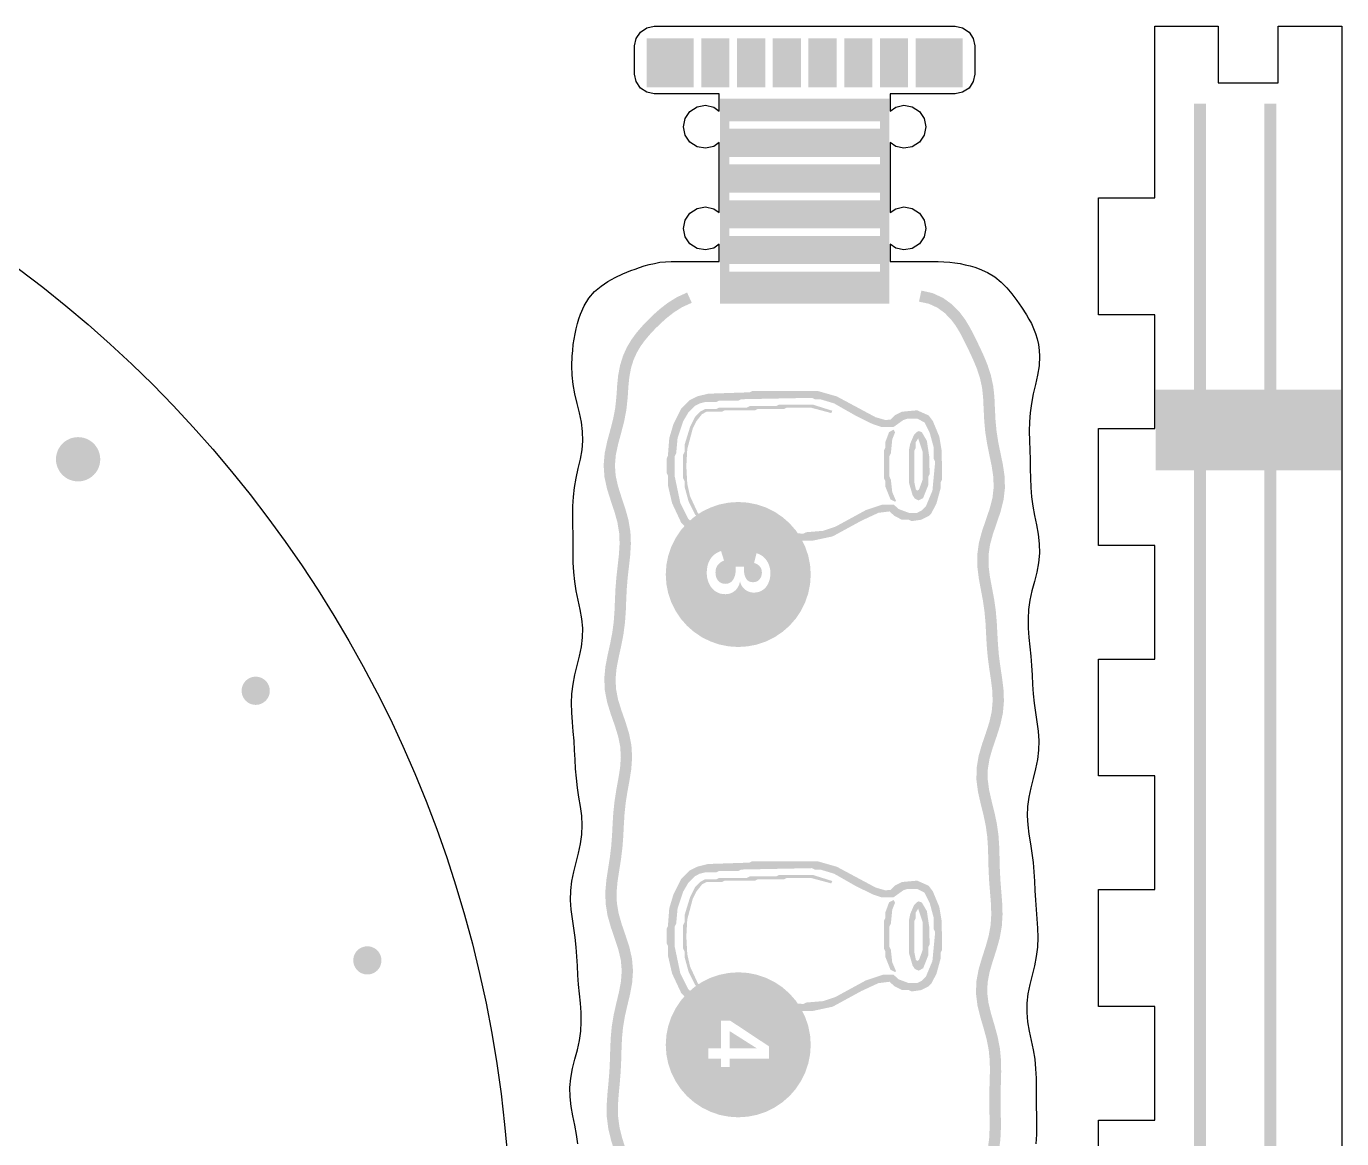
# Model space of a CAD drawing. Header units: millimetres. Extents: x 6 to 299, y 6 to 451.
# Drawn here: x 227.8 to 293.1, y 396 to 451.2 of the extents above; entities that cross this region are included whole.
import ezdxf

# ---------------------------------------------------------------- set-up
doc = ezdxf.new("R2010")
doc.units = ezdxf.units.MM
doc.layers.add('CUT', color=1, linetype='Continuous')
doc.layers.add('RASTER', color=7, linetype='Continuous')

msp = doc.modelspace()

# ---------------------------------------------------------------- hatches: boundary and pattern name
at = {"layer": 'RASTER'}
h = msp.add_hatch(color=7, dxfattribs=at)
h.paths.add_polyline_path([(258.582, 448.211), (274.273, 448.211), (274.273, 450.64), (258.582, 450.64)])
h.paths.add_polyline_path([(260.917, 448.211), (260.917, 450.64), (261.291, 450.64), (261.291, 448.211), (260.917, 448.211)], flags=0)
h.paths.add_polyline_path([(262.692, 448.211), (262.692, 450.64), (263.065, 450.64), (263.065, 448.211), (262.692, 448.211)], flags=0)
h.paths.add_polyline_path([(264.466, 448.211), (264.466, 450.64), (264.84, 450.64), (264.84, 448.211), (264.466, 448.211)], flags=0)
h.paths.add_polyline_path([(266.241, 448.211), (266.241, 450.64), (266.615, 450.64), (266.615, 448.211), (266.241, 448.211)], flags=0)
h.paths.add_polyline_path([(268.016, 448.211), (268.016, 450.64), (268.389, 450.64), (268.389, 448.211), (268.016, 448.211)], flags=0)
h.paths.add_polyline_path([(269.79, 448.211), (269.79, 450.64), (270.164, 450.64), (270.164, 448.211), (269.79, 448.211)], flags=0)
h.paths.add_polyline_path([(271.565, 448.211), (271.565, 450.64), (271.938, 450.64), (271.938, 448.211), (271.565, 448.211)], flags=0)
h = msp.add_hatch(color=7, dxfattribs=at)
h.paths.add_polyline_path([(262.225, 437.47), (270.631, 437.47), (270.631, 447.651), (262.225, 447.651)])
h.paths.add_polyline_path([(262.692, 439.058), (262.692, 439.432), (270.164, 439.432), (270.164, 439.058), (262.692, 439.058)], flags=0)
h.paths.add_polyline_path([(262.692, 440.833), (262.692, 441.206), (270.164, 441.206), (270.164, 440.833), (262.692, 440.833)], flags=0)
h.paths.add_polyline_path([(262.692, 442.607), (262.692, 442.981), (270.164, 442.981), (270.164, 442.607), (262.692, 442.607)], flags=0)
h.paths.add_polyline_path([(262.692, 444.382), (262.692, 444.755), (270.164, 444.755), (270.164, 444.382), (262.692, 444.382)], flags=0)
h.paths.add_polyline_path([(262.692, 446.156), (262.692, 446.53), (270.164, 446.53), (270.164, 446.156), (262.692, 446.156)], flags=0)
for points in [[(286.356, 447.4), (286.356, 375), (285.756, 375), (285.756, 447.4)], [(289.856, 447.4), (289.856, 375), (289.256, 375), (289.256, 447.4)], [(272.103, 437.571), (272.601, 437.463), (273.018, 437.27), (273.379, 437.008), (273.681, 436.701), (273.928, 436.372), (274.133, 436.034), (274.312, 435.695), (274.481, 435.353), (274.649, 435.001), (274.819, 434.63), (274.984, 434.23), (275.127, 433.792), (275.235, 433.303), (275.264, 433.049), (275.29, 432.782), (275.315, 432.229), (275.344, 431.665), (275.396, 431.093), (275.485, 430.52), (275.599, 429.955), (275.715, 429.404), (275.795, 428.87), (275.813, 428.35), (275.753, 427.831), (275.618, 427.302), (275.433, 426.755), (275.238, 426.189), (275.081, 425.605), (274.998, 425.01), (275.001, 424.416), (275.073, 423.833), (275.178, 423.267), (275.281, 422.715), (275.359, 422.17), (275.407, 421.625), (275.436, 421.072), (275.467, 420.51), (275.516, 419.941), (275.59, 419.375), (275.674, 418.818), (275.741, 418.276), (275.762, 417.747), (275.717, 417.225), (275.6, 416.698), (275.427, 416.155), (275.233, 415.594), (275.064, 415.014), (274.965, 414.419), (274.957, 413.819), (275.035, 413.229), (275.164, 412.656), (275.303, 412.1), (275.418, 411.556), (275.493, 411.018), (275.53, 410.476), (275.545, 409.924), (275.559, 409.363), (275.588, 408.798), (275.633, 408.236), (275.677, 407.685), (275.694, 407.147), (275.661, 406.619), (275.566, 406.09), (275.415, 405.551), (275.234, 404.995), (275.065, 404.42), (274.954, 403.827), (274.934, 403.226), (275.008, 402.63), (275.15, 402.05), (275.316, 401.489), (275.465, 400.944), (275.568, 400.41), (275.619, 399.877), (275.626, 399.336), (275.61, 398.784), (275.596, 398.222), (275.596, 397.658), (275.608, 397.099), (275.613, 396.55), (275.588, 396.013), (275.516, 395.48), (275.393, 394.941), (275.236, 394.39), (275.079, 393.821), (274.965, 393.233), (274.932, 392.633), (274.997, 392.034), (275.141, 391.449), (275.323, 390.882), (275.498, 390.334), (275.628, 389.801), (275.696, 389.274), (275.703, 388.744), (275.667, 388.201), (275.614, 387.646), (275.568, 387.081), (275.541, 386.516), (275.525, 385.957), (275.502, 385.409), (275.451, 384.868), (275.361, 384.328), (275.237, 383.78), (275.102, 383.217), (274.995, 382.636), (274.954, 382.041), (275.004, 381.442), (275.14, 380.852), (275.327, 380.281), (275.518, 379.728), (275.67, 379.193), (275.756, 378.67), (275.769, 378.148), (275.722, 377.615), (275.638, 377.066), (275.55, 376.504), (275.48, 375.935), (275.437, 375.368), (275.408, 374.808), (275.375, 374.258), (275.318, 373.713), (275.232, 373.166), (275.13, 372.608), (275.04, 372.035), (274.997, 371.447), (275.033, 370.852), (275.152, 370.261), (275.331, 369.684), (275.527, 369.127), (275.694, 368.588), (275.797, 368.065), (275.821, 367.548), (275.77, 367.023), (275.666, 366.483), (275.541, 365.925), (275.431, 365.355), (275.354, 364.781), (275.313, 364.21), (275.29, 363.649), (275.264, 363.097), (275.22, 362.548), (275.158, 361.995), (275.095, 361.43), (275.059, 360.851), (275.082, 360.262), (275.179, 359.672), (275.339, 359.093), (275.528, 358.53), (275.7, 357.987), (275.816, 357.461), (275.852, 356.946), (275.805, 356.428), (275.691, 355.894), (275.541, 355.342), (275.394, 354.774), (275.283, 354.196), (275.223, 353.626), (275.2, 353.338), (275.187, 353.07), (275.136, 352.569), (275.052, 352.12), (274.927, 351.717), (274.764, 351.357), (274.571, 351.033), (274.355, 350.738), (274.119, 350.459), (273.864, 350.186), (273.585, 349.911), (273.273, 349.632), (272.918, 349.356), (272.514, 349.101), (272.06, 348.894), (271.554, 348.766), (271.294, 348.75), (271.039, 348.751), (270.525, 348.833), (270.006, 348.973), (269.47, 349.143), (268.918, 349.301), (268.355, 349.417), (267.789, 349.473), (267.229, 349.477), (266.681, 349.45), (266.144, 349.416), (265.612, 349.394), (265.079, 349.387), (264.538, 349.383), (263.986, 349.364), (263.428, 349.308), (262.869, 349.207), (262.32, 349.071), (261.782, 348.928), (261.509, 348.873), (261.24, 348.831), (260.723, 348.831), (260.255, 348.934), (259.838, 349.127), (259.477, 349.389), (259.175, 349.696), (258.927, 350.026), (258.722, 350.363), (258.544, 350.702), (258.375, 351.045), (258.207, 351.397), (258.036, 351.767), (257.872, 352.167), (257.728, 352.605), (257.621, 353.094), (257.592, 353.348), (257.566, 353.616), (257.54, 354.168), (257.512, 354.732), (257.459, 355.305), (257.371, 355.877), (257.256, 356.442), (257.141, 356.993), (257.06, 357.527), (257.043, 358.048), (257.103, 358.566), (257.238, 359.095), (257.423, 359.642), (257.618, 360.208), (257.775, 360.792), (257.858, 361.387), (257.855, 361.982), (257.783, 362.564), (257.678, 363.13), (257.575, 363.683), (257.497, 364.227), (257.448, 364.772), (257.419, 365.325), (257.389, 365.888), (257.34, 366.456), (257.266, 367.023), (257.182, 367.579), (257.114, 368.122), (257.093, 368.65), (257.139, 369.172), (257.256, 369.699), (257.429, 370.242), (257.623, 370.803), (257.792, 371.383), (257.891, 371.978), (257.898, 372.578), (257.821, 373.168), (257.692, 373.741), (257.553, 374.298), (257.438, 374.841), (257.363, 375.379), (257.325, 375.921), (257.311, 376.473), (257.297, 377.034), (257.268, 377.599), (257.223, 378.161), (257.179, 378.712), (257.162, 379.25), (257.195, 379.778), (257.29, 380.307), (257.441, 380.847), (257.622, 381.402), (257.791, 381.977), (257.902, 382.57), (257.922, 383.172), (257.848, 383.768), (257.706, 384.348), (257.54, 384.909), (257.391, 385.453), (257.288, 385.988), (257.237, 386.521), (257.23, 387.061), (257.245, 387.613), (257.26, 388.175), (257.26, 388.739), (257.248, 389.298), (257.243, 389.847), (257.268, 390.384), (257.34, 390.918), (257.462, 391.456), (257.619, 392.007), (257.777, 392.576), (257.891, 393.164), (257.924, 393.764), (257.859, 394.363), (257.715, 394.949), (257.533, 395.515), (257.358, 396.063), (257.228, 396.596), (257.16, 397.123), (257.153, 397.653), (257.189, 398.196), (257.242, 398.752), (257.288, 399.316), (257.315, 399.881), (257.331, 400.44), (257.354, 400.988), (257.405, 401.529), (257.495, 402.069), (257.619, 402.617), (257.754, 403.18), (257.861, 403.761), (257.902, 404.356), (257.851, 404.955), (257.716, 405.545), (257.529, 406.117), (257.338, 406.669), (257.186, 407.204), (257.1, 407.727), (257.086, 408.25), (257.134, 408.783), (257.218, 409.331), (257.306, 409.893), (257.376, 410.462), (257.419, 411.029), (257.447, 411.589), (257.481, 412.14), (257.538, 412.684), (257.624, 413.231), (257.726, 413.789), (257.816, 414.362), (257.858, 414.95), (257.823, 415.546), (257.704, 416.137), (257.525, 416.713), (257.329, 417.271), (257.162, 417.809), (257.059, 418.332), (257.035, 418.849), (257.086, 419.374), (257.19, 419.915), (257.314, 420.472), (257.425, 421.042), (257.501, 421.616), (257.543, 422.187), (257.565, 422.748), (257.591, 423.3), (257.635, 423.849), (257.698, 424.402), (257.761, 424.967), (257.797, 425.546), (257.774, 426.135), (257.677, 426.725), (257.516, 427.305), (257.328, 427.867), (257.155, 428.411), (257.04, 428.936), (257.004, 429.451), (257.05, 429.969), (257.165, 430.503), (257.315, 431.055), (257.462, 431.623), (257.573, 432.201), (257.633, 432.771), (257.655, 433.059), (257.669, 433.327), (257.72, 433.828), (257.804, 434.277), (257.929, 434.68), (258.092, 435.04), (258.285, 435.364), (258.501, 435.66), (258.737, 435.938), (258.991, 436.211), (259.271, 436.486), (259.583, 436.765), (259.938, 437.041), (260.342, 437.297), (260.82, 437.513), (260.588, 438.023), (260.077, 437.79), (259.617, 437.5), (259.225, 437.196), (258.888, 436.895), (258.59, 436.602), (258.318, 436.311), (258.06, 436.006), (257.817, 435.673), (257.594, 435.298), (257.405, 434.878), (257.26, 434.411), (257.165, 433.908), (257.11, 433.374), (257.096, 433.095), (257.075, 432.825), (257.018, 432.284), (256.915, 431.746), (256.773, 431.199), (256.62, 430.635), (256.496, 430.053), (256.443, 429.456), (256.485, 428.856), (256.614, 428.266), (256.795, 427.693), (256.981, 427.14), (257.129, 426.604), (257.216, 426.079), (257.236, 425.552), (257.203, 425.016), (257.141, 424.465), (257.078, 423.903), (257.032, 423.336), (257.006, 422.773), (256.983, 422.218), (256.944, 421.673), (256.872, 421.132), (256.766, 420.587), (256.641, 420.028), (256.531, 419.454), (256.475, 418.863), (256.503, 418.264), (256.619, 417.672), (256.797, 417.095), (256.993, 416.537), (257.161, 415.998), (257.267, 415.473), (257.298, 414.953), (257.26, 414.426), (257.173, 413.883), (257.071, 413.325), (256.983, 412.757), (256.923, 412.186), (256.888, 411.621), (256.86, 411.065), (256.818, 410.517), (256.751, 409.97), (256.664, 409.417), (256.578, 408.85), (256.526, 408.267), (256.542, 407.674), (256.639, 407.082), (256.804, 406.501), (256.998, 405.938), (257.176, 405.394), (257.298, 404.868), (257.341, 404.352), (257.305, 403.832), (257.206, 403.297), (257.073, 402.744), (256.945, 402.177), (256.849, 401.601), (256.795, 401.026), (256.771, 400.459), (256.755, 399.902), (256.729, 399.352), (256.684, 398.801), (256.631, 398.241), (256.593, 397.668), (256.601, 397.083), (256.677, 396.494), (256.819, 395.912), (256.999, 395.344), (257.176, 394.795), (257.307, 394.265), (257.363, 393.749), (257.335, 393.233), (257.232, 392.705), (257.08, 392.159), (256.919, 391.595), (256.788, 391.018), (256.71, 390.435), (256.682, 389.857), (256.688, 389.29), (256.699, 388.733), (256.699, 388.182), (256.685, 387.628), (256.67, 387.065), (256.678, 386.49), (256.733, 385.908), (256.845, 385.326), (257.001, 384.755), (257.165, 384.201), (257.297, 383.665), (257.362, 383.146), (257.345, 382.632), (257.246, 382.109), (257.087, 381.568), (256.905, 381.009), (256.744, 380.433), (256.639, 379.846), (256.601, 379.259), (256.619, 378.681), (256.664, 378.117), (256.709, 377.563), (256.737, 377.013), (256.751, 376.458), (256.766, 375.894), (256.805, 375.321), (256.886, 374.744), (257.007, 374.171), (257.147, 373.612), (257.269, 373.07), (257.339, 372.544), (257.333, 372.028), (257.245, 371.508), (257.089, 370.973), (256.897, 370.418), (256.715, 369.845), (256.585, 369.257), (256.533, 368.664), (256.556, 368.076), (256.626, 367.503), (256.711, 366.944), (256.783, 366.395), (256.83, 365.848), (256.86, 365.295), (256.889, 364.733), (256.94, 364.162), (257.022, 363.591), (257.127, 363.028), (257.229, 362.478), (257.296, 361.945), (257.299, 361.424), (257.226, 360.904), (257.082, 360.373), (256.893, 359.823), (256.7, 359.254), (256.552, 358.668), (256.483, 358.071), (256.502, 357.476), (256.59, 356.894), (256.707, 356.329), (256.82, 355.779), (256.903, 355.236), (256.953, 354.693), (256.981, 354.141), (257.006, 353.581), (257.034, 353.288), (257.07, 352.992), (257.187, 352.458), (257.346, 351.974), (257.522, 351.544), (257.699, 351.159), (257.871, 350.8), (258.044, 350.448), (258.235, 350.086), (258.464, 349.71), (258.751, 349.329), (259.112, 348.963), (259.556, 348.643), (260.078, 348.402), (260.663, 348.274), (261.269, 348.272), (261.606, 348.321), (261.915, 348.384), (262.459, 348.528), (262.987, 348.659), (263.506, 348.753), (264.024, 348.805), (264.549, 348.823), (265.085, 348.826), (265.628, 348.834), (266.173, 348.857), (266.713, 348.89), (267.242, 348.917), (267.759, 348.914), (268.27, 348.863), (268.784, 348.757), (269.308, 348.606), (269.849, 348.436), (270.407, 348.285), (270.98, 348.194), (271.311, 348.189), (271.657, 348.215), (272.244, 348.365), (272.779, 348.607), (273.239, 348.897), (273.631, 349.201), (273.968, 349.502), (274.266, 349.795), (274.538, 350.087), (274.795, 350.391), (275.039, 350.725), (275.261, 351.099), (275.451, 351.52), (275.596, 351.986), (275.691, 352.489), (275.746, 353.023), (275.76, 353.302), (275.781, 353.572), (275.838, 354.114), (275.941, 354.651), (276.083, 355.198), (276.236, 355.762), (276.36, 356.344), (276.412, 356.941), (276.371, 357.541), (276.242, 358.132), (276.061, 358.704), (275.875, 359.257), (275.726, 359.793), (275.64, 360.319), (275.619, 360.845), (275.653, 361.381), (275.715, 361.932), (275.778, 362.494), (275.824, 363.061), (275.85, 363.625), (275.873, 364.179), (275.912, 364.724), (275.984, 365.265), (276.09, 365.811), (276.214, 366.369), (276.325, 366.944), (276.381, 367.534), (276.353, 368.133), (276.237, 368.725), (276.059, 369.303), (275.863, 369.86), (275.694, 370.4), (275.588, 370.924), (275.558, 371.444), (275.596, 371.971), (275.682, 372.514), (275.785, 373.072), (275.873, 373.64), (275.933, 374.211), (275.968, 374.777), (275.996, 375.332), (276.038, 375.88), (276.105, 376.427), (276.192, 376.98), (276.278, 377.548), (276.33, 378.13), (276.314, 378.723), (276.217, 379.316), (276.052, 379.896), (275.858, 380.459), (275.68, 381.003), (275.558, 381.529), (275.514, 382.045), (275.551, 382.566), (275.65, 383.101), (275.783, 383.653), (275.911, 384.22), (276.007, 384.796), (276.061, 385.371), (276.085, 385.938), (276.101, 386.495), (276.127, 387.045), (276.172, 387.596), (276.225, 388.156), (276.263, 388.729), (276.254, 389.314), (276.179, 389.903), (276.037, 390.486), (275.857, 391.053), (275.68, 391.602), (275.548, 392.132), (275.492, 392.648), (275.521, 393.164), (275.624, 393.692), (275.776, 394.238), (275.936, 394.802), (276.067, 395.38), (276.146, 395.962), (276.173, 396.54), (276.168, 397.107), (276.157, 397.664), (276.156, 398.215), (276.171, 398.769), (276.186, 399.332), (276.178, 399.907), (276.123, 400.49), (276.01, 401.071), (275.855, 401.642), (275.691, 402.196), (275.559, 402.732), (275.493, 403.251), (275.511, 403.765), (275.61, 404.288), (275.769, 404.829), (275.951, 405.388), (276.112, 405.965), (276.217, 406.551), (276.254, 407.138), (276.236, 407.716), (276.192, 408.281), (276.147, 408.835), (276.119, 409.385), (276.105, 409.939), (276.09, 410.503), (276.051, 411.076), (275.97, 411.654), (275.849, 412.226), (275.709, 412.785), (275.586, 413.328), (275.517, 413.853), (275.523, 414.369), (275.61, 414.889), (275.767, 415.424), (275.959, 415.979), (276.141, 416.552), (276.271, 417.14), (276.323, 417.734), (276.3, 418.321), (276.229, 418.894), (276.145, 419.453), (276.073, 420.002), (276.026, 420.549), (275.996, 421.102), (275.966, 421.665), (275.916, 422.235), (275.834, 422.806), (275.729, 423.369), (275.626, 423.919), (275.56, 424.452), (275.557, 424.973), (275.63, 425.493), (275.774, 426.025), (275.963, 426.574), (276.156, 427.143), (276.304, 427.729), (276.373, 428.327), (276.353, 428.921), (276.266, 429.503), (276.148, 430.068), (276.036, 430.618), (275.953, 431.161), (275.903, 431.705), (275.875, 432.256), (275.85, 432.817), (275.821, 433.109), (275.786, 433.405), (275.668, 433.939), (275.51, 434.423), (275.334, 434.853), (275.157, 435.238), (274.985, 435.597), (274.811, 435.95), (274.621, 436.311), (274.392, 436.687), (274.105, 437.068), (273.743, 437.434), (273.3, 437.755), (272.778, 437.995), (272.223, 438.118)], [(293.056, 433.2), (293.056, 429.2), (283.856, 429.2), (283.856, 433.2)], [(286.246, 431.2), (286.241, 431.128), (286.227, 431.058), (286.204, 430.99), (286.172, 430.925), (286.132, 430.865), (286.085, 430.811), (286.031, 430.764), (285.971, 430.724), (285.906, 430.692), (285.838, 430.669), (285.768, 430.655), (285.696, 430.65), (285.624, 430.655), (285.554, 430.669), (285.485, 430.692), (285.421, 430.724), (285.361, 430.764), (285.307, 430.811), (285.26, 430.865), (285.22, 430.925), (285.188, 430.99), (285.165, 431.058), (285.151, 431.128), (285.146, 431.2), (285.151, 431.272), (285.165, 431.342), (285.188, 431.41), (285.22, 431.475), (285.26, 431.535), (285.307, 431.589), (285.361, 431.636), (285.421, 431.676), (285.485, 431.708), (285.554, 431.731), (285.624, 431.745), (285.696, 431.75), (285.768, 431.745), (285.838, 431.731), (285.906, 431.708), (285.971, 431.676), (286.031, 431.636), (286.085, 431.589), (286.132, 431.535), (286.172, 431.475), (286.204, 431.41), (286.227, 431.342), (286.241, 431.272)], [(289.006, 431.2), (289.001, 431.128), (288.987, 431.058), (288.964, 430.99), (288.932, 430.925), (288.892, 430.865), (288.845, 430.811), (288.791, 430.764), (288.731, 430.724), (288.666, 430.692), (288.598, 430.669), (288.528, 430.655), (288.456, 430.65), (288.384, 430.655), (288.314, 430.669), (288.245, 430.692), (288.181, 430.724), (288.121, 430.764), (288.067, 430.811), (288.02, 430.865), (287.98, 430.925), (287.948, 430.99), (287.925, 431.058), (287.911, 431.128), (287.906, 431.2), (287.911, 431.272), (287.925, 431.342), (287.948, 431.41), (287.98, 431.475), (288.02, 431.535), (288.067, 431.589), (288.121, 431.636), (288.181, 431.676), (288.245, 431.708), (288.314, 431.731), (288.384, 431.745), (288.456, 431.75), (288.528, 431.745), (288.598, 431.731), (288.666, 431.708), (288.731, 431.676), (288.791, 431.636), (288.845, 431.589), (288.892, 431.535), (288.932, 431.475), (288.964, 431.41), (288.987, 431.342), (289.001, 431.272)], [(291.766, 431.2), (291.761, 431.128), (291.747, 431.058), (291.724, 430.99), (291.692, 430.925), (291.652, 430.865), (291.605, 430.811), (291.551, 430.764), (291.491, 430.724), (291.426, 430.692), (291.358, 430.669), (291.288, 430.655), (291.216, 430.65), (291.144, 430.655), (291.074, 430.669), (291.005, 430.692), (290.941, 430.724), (290.881, 430.764), (290.827, 430.811), (290.78, 430.865), (290.74, 430.925), (290.708, 430.99), (290.685, 431.058), (290.671, 431.128), (290.666, 431.2), (290.671, 431.272), (290.685, 431.342), (290.708, 431.41), (290.74, 431.475), (290.78, 431.535), (290.827, 431.589), (290.881, 431.636), (290.941, 431.676), (291.005, 431.708), (291.074, 431.731), (291.144, 431.745), (291.216, 431.75), (291.288, 431.745), (291.358, 431.731), (291.426, 431.708), (291.491, 431.676), (291.551, 431.636), (291.605, 431.589), (291.652, 431.535), (291.692, 431.475), (291.724, 431.41), (291.747, 431.342), (291.761, 431.272)], [(231.444, 429.744), (231.435, 429.601), (231.407, 429.46), (231.361, 429.323), (231.297, 429.194), (231.217, 429.075), (231.122, 428.967), (231.014, 428.872), (230.894, 428.792), (230.765, 428.728), (230.629, 428.682), (230.488, 428.654), (230.344, 428.644), (230.201, 428.654), (230.06, 428.682), (229.923, 428.728), (229.794, 428.792), (229.675, 428.872), (229.567, 428.967), (229.472, 429.075), (229.392, 429.194), (229.328, 429.323), (229.282, 429.46), (229.254, 429.601), (229.244, 429.744), (229.254, 429.888), (229.282, 430.029), (229.328, 430.165), (229.392, 430.294), (229.472, 430.414), (229.567, 430.522), (229.675, 430.617), (229.794, 430.697), (229.923, 430.761), (230.06, 430.807), (230.201, 430.835), (230.344, 430.844), (230.488, 430.835), (230.629, 430.807), (230.765, 430.761), (230.894, 430.697), (231.014, 430.617), (231.122, 430.522), (231.217, 430.414), (231.297, 430.294), (231.361, 430.165), (231.407, 430.029), (231.435, 429.888)], [(239.864, 418.25), (239.858, 418.159), (239.841, 418.069), (239.811, 417.982), (239.771, 417.9), (239.72, 417.824), (239.659, 417.755), (239.591, 417.695), (239.514, 417.644), (239.432, 417.603), (239.346, 417.574), (239.256, 417.556), (239.164, 417.55), (239.073, 417.556), (238.983, 417.574), (238.897, 417.603), (238.814, 417.644), (238.738, 417.695), (238.669, 417.755), (238.609, 417.824), (238.558, 417.9), (238.518, 417.982), (238.488, 418.069), (238.47, 418.159), (238.464, 418.25), (238.47, 418.341), (238.488, 418.431), (238.518, 418.518), (238.558, 418.6), (238.609, 418.676), (238.669, 418.745), (238.738, 418.805), (238.814, 418.856), (238.897, 418.897), (238.983, 418.926), (239.073, 418.944), (239.164, 418.95), (239.256, 418.944), (239.346, 418.926), (239.432, 418.897), (239.514, 418.856), (239.591, 418.805), (239.659, 418.745), (239.72, 418.676), (239.771, 418.6), (239.811, 418.518), (239.841, 418.431), (239.858, 418.341)], [(245.409, 404.864), (245.403, 404.773), (245.385, 404.683), (245.356, 404.597), (245.315, 404.514), (245.264, 404.438), (245.204, 404.369), (245.135, 404.309), (245.059, 404.258), (244.977, 404.218), (244.89, 404.188), (244.8, 404.17), (244.709, 404.164), (244.618, 404.17), (244.528, 404.188), (244.441, 404.218), (244.359, 404.258), (244.283, 404.309), (244.214, 404.369), (244.154, 404.438), (244.103, 404.514), (244.062, 404.597), (244.033, 404.683), (244.015, 404.773), (244.009, 404.864), (244.015, 404.956), (244.033, 405.046), (244.062, 405.132), (244.103, 405.214), (244.154, 405.291), (244.214, 405.359), (244.283, 405.42), (244.359, 405.471), (244.441, 405.511), (244.528, 405.541), (244.618, 405.558), (244.709, 405.564), (244.8, 405.558), (244.89, 405.541), (244.977, 405.511), (245.059, 405.471), (245.135, 405.42), (245.204, 405.359), (245.264, 405.291), (245.315, 405.214), (245.356, 405.132), (245.385, 405.046), (245.403, 404.956)]]:
    msp.add_hatch(color=7, dxfattribs=at).paths.add_polyline_path(points)
h = msp.add_hatch(color=7, dxfattribs=at)
h.paths.add_polyline_path([(273.231, 430.16), (273.252, 428.736), (273.183, 428.598), (273.183, 428.323), (272.977, 427.567), (272.722, 427.065), (272.585, 426.927), (272.22, 426.742), (271.739, 426.673), (271.601, 426.742), (271.257, 426.742), (270.893, 426.927), (270.639, 427.154), (270.088, 427.085), (269.242, 426.693), (267.819, 425.916), (266.856, 425.71), (264.655, 425.71), (264.517, 425.779), (263.073, 425.779), (262.936, 425.847), (261.491, 425.847), (261.147, 425.916), (260.783, 426.102), (260.301, 426.583), (259.841, 427.567), (259.634, 428.461), (259.634, 428.942), (259.566, 429.08), (259.566, 429.768), (259.634, 429.905), (259.703, 430.799), (259.909, 431.487), (260.301, 432.264), (260.714, 432.677), (261.079, 432.863), (261.629, 433), (263.692, 433.069), (263.83, 433.138), (267.062, 433.138), (268.025, 432.863), (269.951, 431.831), (270.432, 431.693), (270.687, 431.714), (270.893, 431.92), (271.257, 432.106), (272.014, 432.175), (272.585, 431.92), (272.791, 431.645), (273.114, 430.868)])
h.paths.add_polyline_path([(272.908, 429.63), (272.839, 429.768), (272.839, 430.318), (272.633, 431.074), (272.379, 431.576), (272.014, 431.762), (271.533, 431.762), (271.326, 431.693), (270.845, 431.35), (270.226, 431.35), (269.813, 431.487), (268.94, 431.92), (267.887, 432.519), (267.2, 432.725), (266.925, 432.725), (266.787, 432.794), (263.279, 432.725), (263.142, 432.656), (262.179, 432.656), (262.042, 432.587), (261.491, 432.587), (261.216, 432.519), (260.989, 432.402), (260.645, 432.058), (260.391, 431.625), (260.116, 430.799), (260.047, 430.043), (259.978, 429.905), (259.978, 428.874), (260.253, 427.567), (260.645, 426.79), (260.989, 426.446), (261.216, 426.329), (261.423, 426.26), (262.729, 426.26), (262.867, 426.191), (263.967, 426.191), (264.105, 426.123), (266.374, 426.054), (266.512, 426.123), (267.337, 426.191), (267.956, 426.398), (269.469, 427.223), (270.295, 427.498), (270.845, 427.498), (271.099, 427.271), (271.601, 427.085), (272.014, 427.085), (272.241, 427.202), (272.447, 427.409), (272.771, 428.186)], flags=0)
h.paths.add_polyline_path([(272.612, 429.885), (272.633, 429.011), (272.564, 428.874), (272.564, 428.461), (272.31, 427.821), (272.083, 427.704), (271.897, 427.794), (271.787, 427.959), (271.601, 428.598), (271.601, 430.18), (271.67, 430.524), (271.856, 430.957), (271.993, 431.095), (272.083, 431.143), (272.241, 431.095), (272.495, 430.662)], flags=0)
h.paths.add_polyline_path([(272.289, 430.112), (272.062, 430.779), (271.945, 430.593), (271.945, 430.318), (271.876, 430.18), (271.876, 428.598), (271.945, 428.255), (272.014, 428.186), (272.103, 428.234), (272.289, 428.736)], flags=0)
h.paths.add_polyline_path([(270.962, 427.684), (270.914, 427.636), (270.687, 427.753), (270.432, 428.392), (270.432, 428.667), (270.363, 428.805), (270.363, 430.18), (270.432, 430.318), (270.432, 430.593), (270.618, 431.095), (270.845, 431.212), (270.914, 431.074), (270.776, 430.731), (270.707, 430.043), (270.639, 429.905), (270.639, 428.874), (270.707, 428.736), (270.776, 428.117)], flags=0)
h.paths.add_polyline_path([(267.798, 432.154), (267.75, 432.037), (266.718, 432.312), (265.549, 432.312), (265.412, 432.244), (264.105, 432.244), (263.967, 432.175), (262.454, 432.175), (262.317, 432.106), (261.56, 432.106), (261.333, 431.989), (261.058, 431.645), (260.872, 431.281), (260.597, 430.249), (260.549, 429.403), (260.597, 428.53), (260.735, 427.911), (261.127, 427.065), (261.333, 426.858), (261.629, 426.742), (262.454, 426.742), (262.709, 426.625), (261.56, 426.604), (261.196, 426.79), (260.989, 426.996), (260.666, 427.636), (260.46, 428.392), (260.46, 428.667), (260.391, 428.805), (260.391, 429.974), (260.46, 430.112), (260.46, 430.455), (260.735, 431.35), (260.989, 431.852), (261.264, 432.127), (261.491, 432.244), (262.042, 432.244), (262.179, 432.312), (263.555, 432.312), (263.692, 432.381), (264.999, 432.381), (265.136, 432.45), (266.856, 432.45)], flags=0)
h.paths.add_polyline_path([(263.534, 426.583), (263.486, 426.535), (262.867, 426.535), (262.798, 426.604), (262.867, 426.673), (263.004, 426.673), (263.142, 426.604)], flags=0)
h = msp.add_hatch(color=7, dxfattribs=at)
h.paths.add_polyline_path([(266.728, 424.023), (266.697, 423.554), (266.605, 423.092), (266.454, 422.646), (266.245, 422.224), (265.984, 421.832), (265.673, 421.478), (265.319, 421.168), (264.928, 420.906), (264.506, 420.698), (264.06, 420.546), (263.598, 420.455), (263.128, 420.424), (262.658, 420.455), (262.196, 420.546), (261.751, 420.698), (261.328, 420.906), (260.937, 421.168), (260.583, 421.478), (260.272, 421.832), (260.011, 422.224), (259.802, 422.646), (259.651, 423.092), (259.559, 423.554), (259.528, 424.023), (259.559, 424.493), (259.651, 424.955), (259.802, 425.401), (260.011, 425.823), (260.272, 426.215), (260.583, 426.569), (260.937, 426.879), (261.328, 427.141), (261.751, 427.349), (262.196, 427.5), (262.658, 427.592), (263.128, 427.623), (263.598, 427.592), (264.06, 427.5), (264.506, 427.349), (264.928, 427.141), (265.319, 426.879), (265.673, 426.569), (265.984, 426.215), (266.245, 425.823), (266.454, 425.401), (266.605, 424.955), (266.697, 424.493)])
h.paths.add_polyline_path([(263.413, 424.418), (263.005, 424.418), (263.005, 424.291), (263.004, 424.261), (263.003, 424.231), (263.001, 424.2), (262.999, 424.169), (262.995, 424.138), (262.991, 424.107), (262.985, 424.075), (262.979, 424.043), (262.973, 424.01), (262.965, 423.979), (262.956, 423.949), (262.946, 423.919), (262.935, 423.89), (262.923, 423.861), (262.91, 423.834), (262.897, 423.807), (262.882, 423.781), (262.865, 423.756), (262.848, 423.732), (262.829, 423.71), (262.808, 423.688), (262.787, 423.668), (262.764, 423.649), (262.739, 423.631), (262.714, 423.614), (262.687, 423.6), (262.658, 423.588), (262.628, 423.578), (262.597, 423.57), (262.565, 423.565), (262.531, 423.562), (262.495, 423.56), (262.462, 423.561), (262.43, 423.563), (262.399, 423.567), (262.37, 423.573), (262.342, 423.579), (262.315, 423.588), (262.29, 423.598), (262.266, 423.609), (262.243, 423.622), (262.221, 423.636), (262.201, 423.65), (262.181, 423.666), (262.162, 423.682), (262.145, 423.699), (262.128, 423.718), (262.113, 423.737), (262.099, 423.757), (262.085, 423.777), (262.073, 423.799), (262.061, 423.821), (262.051, 423.843), (262.042, 423.867), (262.033, 423.89), (262.026, 423.915), (262.019, 423.94), (262.014, 423.965), (262.009, 423.99), (262.005, 424.014), (262.002, 424.039), (262, 424.064), (261.999, 424.088), (261.998, 424.113), (262, 424.172), (262.006, 424.228), (262.016, 424.281), (262.029, 424.332), (262.046, 424.38), (262.068, 424.424), (262.093, 424.466), (262.121, 424.506), (262.153, 424.542), (262.186, 424.575), (262.222, 424.605), (262.258, 424.632), (262.297, 424.657), (262.337, 424.678), (262.379, 424.696), (262.423, 424.712), (262.274, 425.187), (262.228, 425.172), (262.184, 425.154), (262.141, 425.136), (262.1, 425.116), (262.061, 425.094), (262.023, 425.071), (261.986, 425.046), (261.951, 425.019), (261.918, 424.992), (261.887, 424.963), (261.857, 424.933), (261.828, 424.903), (261.802, 424.871), (261.776, 424.838), (261.753, 424.804), (261.731, 424.769), (261.71, 424.733), (261.691, 424.696), (261.673, 424.658), (261.657, 424.62), (261.642, 424.58), (261.628, 424.54), (261.616, 424.499), (261.605, 424.457), (261.596, 424.414), (261.588, 424.37), (261.581, 424.326), (261.575, 424.281), (261.571, 424.236), (261.567, 424.19), (261.566, 424.143), (261.565, 424.096), (261.566, 424.048), (261.569, 424), (261.573, 423.953), (261.579, 423.906), (261.587, 423.858), (261.597, 423.811), (261.609, 423.764), (261.622, 423.718), (261.638, 423.671), (261.655, 423.626), (261.673, 423.582), (261.694, 423.54), (261.716, 423.498), (261.741, 423.458), (261.767, 423.418), (261.794, 423.38), (261.824, 423.343), (261.855, 423.308), (261.889, 423.275), (261.924, 423.244), (261.961, 423.215), (262, 423.187), (262.041, 423.162), (262.083, 423.138), (262.128, 423.116), (262.174, 423.098), (262.222, 423.082), (262.272, 423.069), (262.324, 423.059), (262.378, 423.052), (262.433, 423.048), (262.491, 423.046), (262.56, 423.049), (262.626, 423.057), (262.689, 423.071), (262.75, 423.089), (262.807, 423.114), (262.862, 423.143), (262.915, 423.178), (262.965, 423.218), (263.011, 423.263), (263.053, 423.311), (263.09, 423.362), (263.123, 423.417), (263.152, 423.474), (263.177, 423.535), (263.197, 423.599), (263.213, 423.667), (263.222, 423.667), (263.238, 423.607), (263.259, 423.55), (263.284, 423.496), (263.313, 423.445), (263.346, 423.398), (263.384, 423.353), (263.425, 423.312), (263.47, 423.274), (263.518, 423.239), (263.568, 423.21), (263.619, 423.184), (263.672, 423.164), (263.727, 423.148), (263.783, 423.136), (263.841, 423.129), (263.901, 423.127), (263.951, 423.128), (264, 423.132), (264.047, 423.138), (264.092, 423.146), (264.136, 423.157), (264.178, 423.17), (264.219, 423.186), (264.258, 423.204), (264.295, 423.224), (264.331, 423.245), (264.366, 423.269), (264.399, 423.294), (264.43, 423.322), (264.46, 423.351), (264.488, 423.381), (264.515, 423.414), (264.54, 423.448), (264.564, 423.483), (264.586, 423.52), (264.606, 423.558), (264.625, 423.598), (264.642, 423.638), (264.658, 423.681), (264.672, 423.724), (264.685, 423.768), (264.695, 423.813), (264.704, 423.859), (264.712, 423.905), (264.718, 423.952), (264.722, 423.999), (264.724, 424.047), (264.725, 424.096), (264.724, 424.14), (264.722, 424.184), (264.718, 424.227), (264.712, 424.27), (264.705, 424.312), (264.696, 424.354), (264.686, 424.395), (264.674, 424.435), (264.661, 424.475), (264.646, 424.514), (264.63, 424.552), (264.613, 424.589), (264.595, 424.625), (264.575, 424.66), (264.554, 424.693), (264.532, 424.726), (264.509, 424.758), (264.484, 424.789), (264.459, 424.818), (264.432, 424.846), (264.404, 424.873), (264.376, 424.899), (264.346, 424.924), (264.315, 424.947), (264.284, 424.969), (264.251, 424.99), (264.217, 425.008), (264.183, 425.025), (264.148, 425.041), (264.112, 425.054), (264.075, 425.066), (264.037, 425.077), (263.914, 424.597), (263.956, 424.584), (263.997, 424.569), (264.035, 424.551), (264.071, 424.531), (264.105, 424.509), (264.137, 424.484), (264.167, 424.457), (264.194, 424.427), (264.219, 424.395), (264.241, 424.361), (264.259, 424.326), (264.274, 424.288), (264.285, 424.248), (264.294, 424.206), (264.299, 424.163), (264.3, 424.117), (264.3, 424.094), (264.299, 424.071), (264.296, 424.048), (264.293, 424.025), (264.289, 424.003), (264.284, 423.98), (264.278, 423.958), (264.271, 423.936), (264.263, 423.915), (264.254, 423.894), (264.245, 423.874), (264.235, 423.855), (264.224, 423.836), (264.212, 423.818), (264.199, 423.8), (264.186, 423.783), (264.172, 423.767), (264.157, 423.752), (264.141, 423.738), (264.124, 423.724), (264.107, 423.712), (264.089, 423.7), (264.07, 423.689), (264.05, 423.679), (264.029, 423.67), (264.008, 423.663), (263.986, 423.656), (263.964, 423.651), (263.941, 423.646), (263.917, 423.644), (263.892, 423.642), (263.867, 423.641), (263.833, 423.642), (263.8, 423.645), (263.769, 423.649), (263.74, 423.655), (263.713, 423.664), (263.687, 423.673), (263.663, 423.685), (263.64, 423.698), (263.619, 423.713), (263.599, 423.729), (263.58, 423.747), (263.562, 423.765), (263.545, 423.784), (263.53, 423.805), (263.515, 423.826), (263.502, 423.849), (263.49, 423.873), (263.478, 423.897), (263.468, 423.922), (263.459, 423.947), (263.451, 423.974), (263.443, 424), (263.437, 424.027), (263.432, 424.055), (263.427, 424.083), (263.423, 424.112), (263.42, 424.14), (263.417, 424.168), (263.415, 424.197), (263.414, 424.225), (263.413, 424.254), (263.413, 424.283), (263.413, 424.418)], flags=0)
h = msp.add_hatch(color=7, dxfattribs=at)
h.paths.add_polyline_path([(273.231, 406.81), (273.252, 405.386), (273.183, 405.248), (273.183, 404.973), (272.977, 404.217), (272.722, 403.715), (272.585, 403.577), (272.22, 403.392), (271.739, 403.323), (271.601, 403.392), (271.257, 403.392), (270.893, 403.577), (270.639, 403.804), (270.088, 403.735), (269.242, 403.343), (267.819, 402.566), (266.856, 402.36), (264.655, 402.36), (264.517, 402.429), (263.073, 402.429), (262.936, 402.497), (261.491, 402.497), (261.147, 402.566), (260.783, 402.752), (260.301, 403.233), (259.841, 404.217), (259.634, 405.111), (259.634, 405.592), (259.566, 405.73), (259.566, 406.418), (259.634, 406.555), (259.703, 407.449), (259.909, 408.137), (260.301, 408.914), (260.714, 409.327), (261.079, 409.513), (261.629, 409.65), (263.692, 409.719), (263.83, 409.788), (267.062, 409.788), (268.025, 409.513), (269.951, 408.481), (270.432, 408.343), (270.687, 408.364), (270.893, 408.57), (271.257, 408.756), (272.014, 408.825), (272.585, 408.57), (272.791, 408.295), (273.114, 407.518)])
h.paths.add_polyline_path([(272.908, 406.28), (272.839, 406.418), (272.839, 406.968), (272.633, 407.724), (272.379, 408.226), (272.014, 408.412), (271.533, 408.412), (271.326, 408.343), (270.845, 408), (270.226, 408), (269.813, 408.137), (268.94, 408.57), (267.887, 409.169), (267.2, 409.375), (266.925, 409.375), (266.787, 409.444), (263.279, 409.375), (263.142, 409.306), (262.179, 409.306), (262.042, 409.237), (261.491, 409.237), (261.216, 409.169), (260.989, 409.052), (260.645, 408.708), (260.391, 408.275), (260.116, 407.449), (260.047, 406.693), (259.978, 406.555), (259.978, 405.524), (260.253, 404.217), (260.645, 403.44), (260.989, 403.096), (261.216, 402.979), (261.423, 402.91), (262.729, 402.91), (262.867, 402.841), (263.967, 402.841), (264.105, 402.773), (266.374, 402.704), (266.512, 402.773), (267.337, 402.841), (267.956, 403.048), (269.469, 403.873), (270.295, 404.148), (270.845, 404.148), (271.099, 403.921), (271.601, 403.735), (272.014, 403.735), (272.241, 403.852), (272.447, 404.059), (272.771, 404.836)], flags=0)
h.paths.add_polyline_path([(272.612, 406.535), (272.633, 405.661), (272.564, 405.524), (272.564, 405.111), (272.31, 404.471), (272.083, 404.354), (271.897, 404.444), (271.787, 404.609), (271.601, 405.248), (271.601, 406.83), (271.67, 407.174), (271.856, 407.607), (271.993, 407.745), (272.083, 407.793), (272.241, 407.745), (272.495, 407.312)], flags=0)
h.paths.add_polyline_path([(272.289, 406.762), (272.062, 407.429), (271.945, 407.243), (271.945, 406.968), (271.876, 406.83), (271.876, 405.248), (271.945, 404.905), (272.014, 404.836), (272.103, 404.884), (272.289, 405.386)], flags=0)
h.paths.add_polyline_path([(270.962, 404.334), (270.914, 404.286), (270.687, 404.403), (270.432, 405.042), (270.432, 405.317), (270.363, 405.455), (270.363, 406.83), (270.432, 406.968), (270.432, 407.243), (270.618, 407.745), (270.845, 407.862), (270.914, 407.724), (270.776, 407.381), (270.707, 406.693), (270.639, 406.555), (270.639, 405.524), (270.707, 405.386), (270.776, 404.767)], flags=0)
h.paths.add_polyline_path([(267.798, 408.804), (267.75, 408.687), (266.718, 408.962), (265.549, 408.962), (265.412, 408.894), (264.105, 408.894), (263.967, 408.825), (262.454, 408.825), (262.317, 408.756), (261.56, 408.756), (261.333, 408.639), (261.058, 408.295), (260.872, 407.931), (260.597, 406.899), (260.549, 406.053), (260.597, 405.18), (260.735, 404.561), (261.127, 403.715), (261.333, 403.508), (261.629, 403.392), (262.454, 403.392), (262.709, 403.275), (261.56, 403.254), (261.196, 403.44), (260.989, 403.646), (260.666, 404.286), (260.46, 405.042), (260.46, 405.317), (260.391, 405.455), (260.391, 406.624), (260.46, 406.762), (260.46, 407.105), (260.735, 408), (260.989, 408.502), (261.264, 408.777), (261.491, 408.894), (262.042, 408.894), (262.179, 408.962), (263.555, 408.962), (263.692, 409.031), (264.999, 409.031), (265.136, 409.1), (266.856, 409.1)], flags=0)
h.paths.add_polyline_path([(263.534, 403.233), (263.486, 403.185), (262.867, 403.185), (262.798, 403.254), (262.867, 403.323), (263.004, 403.323), (263.142, 403.254)], flags=0)
h = msp.add_hatch(color=7, dxfattribs=at)
h.paths.add_polyline_path([(266.728, 400.673), (266.697, 400.204), (266.605, 399.742), (266.454, 399.296), (266.245, 398.874), (265.984, 398.482), (265.673, 398.128), (265.319, 397.818), (264.928, 397.556), (264.506, 397.348), (264.06, 397.196), (263.598, 397.105), (263.128, 397.074), (262.658, 397.105), (262.196, 397.196), (261.751, 397.348), (261.328, 397.556), (260.937, 397.818), (260.583, 398.128), (260.272, 398.482), (260.011, 398.874), (259.802, 399.296), (259.651, 399.742), (259.559, 400.204), (259.528, 400.673), (259.559, 401.143), (259.651, 401.605), (259.802, 402.051), (260.011, 402.473), (260.272, 402.865), (260.583, 403.219), (260.937, 403.529), (261.328, 403.791), (261.751, 403.999), (262.196, 404.15), (262.658, 404.242), (263.128, 404.273), (263.598, 404.242), (264.06, 404.15), (264.506, 403.999), (264.928, 403.791), (265.319, 403.529), (265.673, 403.219), (265.984, 402.865), (266.245, 402.473), (266.454, 402.051), (266.605, 401.605), (266.697, 401.143)])
h.paths.add_polyline_path([(262.266, 400.491), (261.641, 400.491), (261.641, 399.99), (262.266, 399.99), (262.266, 399.569), (262.703, 399.569), (262.703, 399.99), (264.649, 399.99), (264.649, 400.601), (262.716, 401.88), (262.266, 401.88), (262.266, 400.491)], flags=0)
h.paths.add_polyline_path([(264.05, 400.491), (262.703, 400.491), (262.703, 401.353), (264.05, 400.499), (264.05, 400.491)], flags=0)

# ---------------------------------------------------------------- linework, layer by layer
at = {"layer": 'CUT'}
for points in [[(255.163, 395.754), (255.098, 396.217), (255.012, 396.682), (254.917, 397.147), (254.833, 397.614), (254.779, 398.083), (254.771, 398.553), (254.815, 399.022), (254.903, 399.49), (255.019, 399.957), (255.139, 400.422), (255.241, 400.885), (255.309, 401.348), (255.335, 401.81), (255.325, 402.273), (255.289, 402.737), (255.243, 403.202), (255.199, 403.668), (255.165, 404.134), (255.138, 404.6), (255.113, 405.065), (255.079, 405.529), (255.031, 405.993), (254.967, 406.458), (254.898, 406.923), (254.837, 407.39), (254.802, 407.859), (254.808, 408.328), (254.861, 408.797), (254.956, 409.265), (255.077, 409.732), (255.2, 410.196), (255.302, 410.659), (255.365, 411.121), (255.382, 411.583), (255.354, 412.045), (255.294, 412.508), (255.219, 412.973), (255.147, 413.439), (255.089, 413.906), (255.049, 414.373), (255.022, 414.839), (255, 415.305), (254.973, 415.77), (254.938, 416.234), (254.899, 416.7), (254.865, 417.166), (254.85, 417.634), (254.868, 418.103), (254.925, 418.571), (255.019, 419.039), (255.135, 419.505), (255.251, 419.97), (255.346, 420.433), (255.4, 420.894), (255.404, 421.356), (255.359, 421.817), (255.277, 422.281), (255.179, 422.746), (255.084, 423.212), (255.008, 423.679), (254.96, 424.147), (254.937, 424.614), (254.931, 425.081), (254.931, 425.546), (254.929, 426.011), (254.921, 426.477), (254.914, 426.942), (254.918, 427.409), (254.944, 427.877), (255, 428.345), (255.084, 428.812), (255.186, 429.278), (255.289, 429.743), (255.369, 430.206), (255.409, 430.667), (255.399, 431.129), (255.339, 431.59), (255.242, 432.053), (255.127, 432.518), (255.016, 432.985), (254.931, 433.453), (254.881, 433.921), (254.867, 434.39), (254.881, 434.86), (254.906, 435.148), (254.935, 435.437), (254.98, 435.707), (255.024, 435.977), (255.083, 436.228), (255.141, 436.478), (255.215, 436.711), (255.29, 436.944), (255.479, 437.367), (255.715, 437.746), (255.996, 438.072), (256.313, 438.346), (256.654, 438.575), (257.014, 438.769), (257.392, 438.943), (257.796, 439.11), (258.009, 439.186), (258.226, 439.269), (258.463, 439.34), (258.703, 439.414), (258.963, 439.471), (259.227, 439.523), (259.51, 439.552), (259.795, 439.571), (260.254, 439.569), (260.711, 439.565), (261.169, 439.565), (261.626, 439.565), (262.185, 439.565), (262.185, 440.424), (261.91, 440.229), (261.498, 440.138), (261.083, 440.213), (260.73, 440.444), (260.493, 440.793), (260.409, 441.206), (260.493, 441.62), (260.73, 441.969), (261.083, 442.199), (261.498, 442.274), (261.91, 442.183), (262.185, 441.989), (262.185, 445.467), (261.91, 445.273), (261.498, 445.182), (261.083, 445.257), (260.73, 445.487), (260.493, 445.836), (260.409, 446.25), (260.493, 446.663), (260.73, 447.012), (261.083, 447.243), (261.498, 447.318), (261.91, 447.227), (262.185, 447.032), (262.185, 447.891), (258.952, 447.891), (258.583, 447.964), (258.267, 448.176), (258.055, 448.492), (257.982, 448.861), (257.982, 450.27), (258.055, 450.639), (258.267, 450.955), (258.583, 451.167), (258.952, 451.24), (273.904, 451.24), (274.273, 451.167), (274.589, 450.955), (274.8, 450.639), (274.874, 450.27), (274.874, 448.861), (274.8, 448.492), (274.589, 448.176), (274.273, 447.964), (273.904, 447.891), (270.671, 447.891), (270.671, 447.032), (270.946, 447.227), (271.357, 447.318), (271.773, 447.243), (272.126, 447.012), (272.363, 446.663), (272.446, 446.25), (272.363, 445.836), (272.126, 445.487), (271.773, 445.257), (271.357, 445.182), (270.946, 445.273), (270.671, 445.467), (270.671, 441.989), (270.946, 442.183), (271.357, 442.274), (271.773, 442.199), (272.126, 441.969), (272.363, 441.62), (272.446, 441.206), (272.363, 440.793), (272.126, 440.444), (271.773, 440.213), (271.357, 440.138), (270.946, 440.229), (270.671, 440.424), (270.671, 439.565), (271.23, 439.565), (271.687, 439.565), (272.145, 439.565), (272.602, 439.567), (273.06, 439.566), (273.344, 439.55), (273.628, 439.532), (273.892, 439.494), (274.156, 439.456), (274.401, 439.401), (274.645, 439.346), (274.87, 439.274), (275.092, 439.201), (275.501, 439.016), (275.864, 438.794), (276.183, 438.539), (276.464, 438.257), (276.715, 437.954), (276.955, 437.635), (277.2, 437.292), (277.446, 436.91), (277.563, 436.697), (277.684, 436.479), (277.791, 436.238), (277.895, 435.992), (277.976, 435.722), (278.044, 435.447), (278.08, 435.152), (278.096, 434.859), (278.064, 434.385), (277.988, 433.917), (277.885, 433.45), (277.777, 432.985), (277.685, 432.521), (277.62, 432.058), (277.588, 431.595), (277.583, 431.132), (277.593, 430.667), (277.608, 430.202), (277.62, 429.736), (277.626, 429.27), (277.634, 428.806), (277.653, 428.341), (277.694, 427.878), (277.759, 427.415), (277.845, 426.95), (277.94, 426.485), (278.024, 426.018), (278.077, 425.549), (278.084, 425.079), (278.04, 424.61), (277.951, 424.141), (277.835, 423.675), (277.715, 423.21), (277.613, 422.747), (277.546, 422.284), (277.52, 421.822), (277.531, 421.359), (277.567, 420.895), (277.614, 420.43), (277.657, 419.964), (277.691, 419.498), (277.718, 419.032), (277.743, 418.567), (277.777, 418.103), (277.826, 417.639), (277.89, 417.174), (277.959, 416.709), (278.02, 416.242), (278.054, 415.773), (278.047, 415.304), (277.993, 414.835), (277.897, 414.367), (277.777, 413.9), (277.654, 413.436), (277.552, 412.973), (277.49, 412.511), (277.474, 412.049), (277.503, 411.587), (277.563, 411.124), (277.638, 410.659), (277.71, 410.192), (277.768, 409.726), (277.808, 409.259), (277.834, 408.793), (277.857, 408.327), (277.883, 407.862), (277.918, 407.398), (277.958, 406.932), (277.992, 406.466), (278.006, 405.998), (277.987, 405.529), (277.929, 405.061), (277.835, 404.593), (277.719, 404.127), (277.602, 403.662), (277.508, 403.199), (277.455, 402.738), (277.452, 402.276), (277.498, 401.815), (277.58, 401.351), (277.679, 400.886), (277.774, 400.42), (277.849, 399.953), (277.896, 399.485), (277.919, 399.018), (277.924, 398.551), (277.924, 398.086), (277.927, 397.621), (277.935, 397.155), (277.941, 396.689), (277.937, 396.223), (277.911, 395.755)], [(281.016, 391.129), (281.016, 396.932), (283.816, 396.932), (283.816, 402.575), (281.016, 402.575), (281.016, 408.378), (283.816, 408.378), (283.816, 414.022), (281.016, 414.022), (281.016, 419.825), (283.816, 419.825), (283.816, 425.468), (281.016, 425.468), (281.016, 431.271), (283.816, 431.271), (283.816, 436.914), (281.016, 436.914), (281.016, 442.717), (283.816, 442.717), (283.816, 448.4), (283.816, 451.24), (286.963, 451.24), (286.963, 448.44), (289.949, 448.44), (289.949, 451.24), (293.096, 451.24), (293.096, 448.4), (293.096, 374)]]:
    msp.add_lwpolyline(points, dxfattribs=at)
msp.add_circle((191.1, 390.5), 60.74, dxfattribs=at)

doc.saveas('drawing.dxf')
